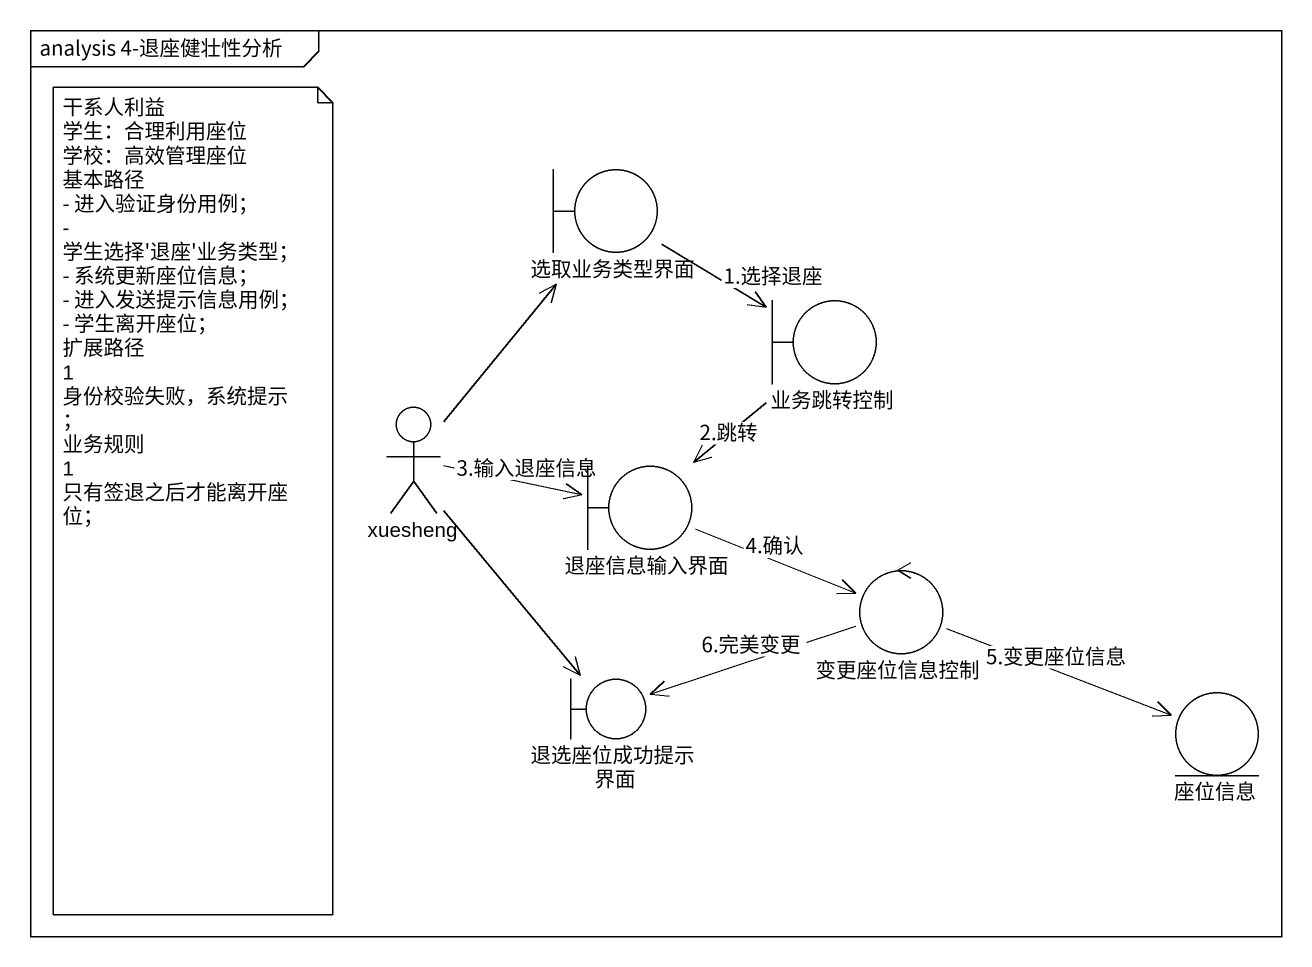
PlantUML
@startuml
mainframe analysis 4-退座健壮性分析
boundary 选取业务类型界面
boundary 业务跳转控制
actor xuesheng
boundary 退座信息输入界面
control 变更座位信息控制
boundary 退选座位成功提示界面
entity 座位信息
选取业务类型界面 --> 业务跳转控制 : 1.选择退座
业务跳转控制 --> 退座信息输入界面 : 2.跳转
xuesheng -up-> 选取业务类型界面
xuesheng -right-> 退座信息输入界面 : 3.输入退座信息
xuesheng --> 退选座位成功提示界面
退座信息输入界面 -right-> 变更座位信息控制 : 4.确认
变更座位信息控制 -left-> 退选座位成功提示界面 : 6.完美变更
变更座位信息控制 -right-> 座位信息 : 5.变更座位信息
note as N1
  干系人利益
  学生：合理利用座位
  学校：高效管理座位
  基本路径
  - 进入验证身份用例；
  - 学生选择'退座'业务类型；
  - 系统更新座位信息；
  - 进入发送提示信息用例；
  - 学生离开座位；
  扩展路径
  1 身份校验失败，系统提示；
  业务规则
  1 只有签退之后才能离开座位；
end note
@enduml
